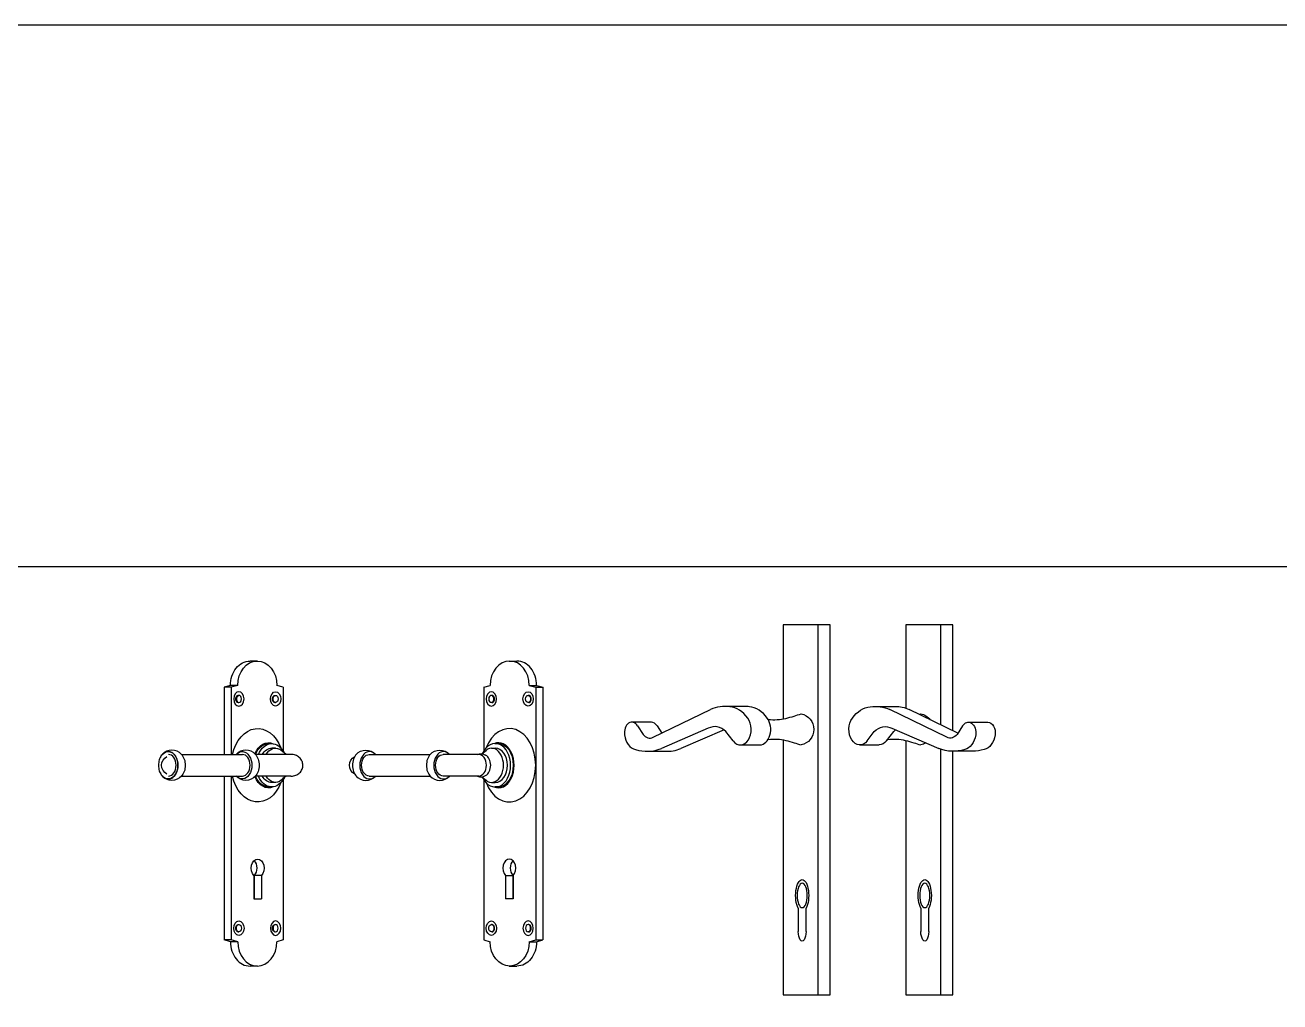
# Model space of a CAD drawing. Header units: millimetres. Extents: x 0 to 23312, y -3206 to 11448.
# Drawn here: x 12435 to 13130, y 10907 to 11448 of the extents above; entities that cross this region are included whole.
import ezdxf

# ---------------------------------------------------------------- set-up
doc = ezdxf.new("R2010")
doc.units = ezdxf.units.MM
doc.header["$LTSCALE"] = 10
for name, color, linetype in [('40 - Detail Outline', 142, 'Continuous'), ('41 - Detail', 7, 'Continuous'), ('42 - Detail Hatch', 251, 'Continuous')]:
    doc.layers.add(name, color=color, linetype=linetype)

msp = doc.modelspace()

# ---------------------------------------------------------------- linework, layer by layer
at = {"layer": '40 - Detail Outline', "color": 251, "ltscale": 10}
for p, q in [((12877.307, 11115.591), (12865.709, 11115.591)), ((12945.196, 11115.591), (12933.599, 11115.591)), ((12783.202, 11053.212), (12814.857, 11068.551)), ((12945.885, 11053.212), (12914.23, 11068.551)), ((12951.94, 11055.503), (12925.013, 11068.551)), ((12774.579, 11059.506), (12777.574, 11054.836)), ((12785.362, 11059.506), (12787.93, 11055.503)), ((12813.652, 11058.212), (12787.776, 11046.999)), ((12822.413, 11057.336), (12798.56, 11046.999)), ((12827.417, 11051.208), (12823.467, 11056.445)), ((12901.67, 11051.207), (12905.62, 11056.445)), ((12912.453, 11051.207), (12916.403, 11056.445)), ((12915.435, 11058.212), (12941.311, 11046.998)), ((12954.508, 11059.506), (12951.512, 11054.836)), ((12863.535, 10958.591), (12863.535, 10945.591)), ((12867.884, 10945.591), (12867.884, 10958.591)), ((12931.424, 10958.591), (12931.424, 10945.591)), ((12935.773, 10945.591), (12935.773, 10958.591))]:
    msp.add_line(p, q, dxfattribs=at)
at = {"layer": '40 - Detail Outline', "color": 3}
msp.add_lwpolyline([(13142.58, 11447.776), (0, 11447.776), (0, 11147.776), (13142.58, 11147.776)], close=True, dxfattribs=at)
at = {"layer": '40 - Detail Outline', "color": 3, "ltscale": 10}
msp.add_lwpolyline([(0, 11147.776), (13142.58, 11147.776), (13142.58, -3206.341), (0, -3206.341)], close=True, dxfattribs=at)
at = {"layer": '40 - Detail Outline', "color": 251, "ltscale": 10}
for points in [[(12855.171, 11050.216), (12855.171, 10910.591), (12874.616, 10910.591), (12874.616, 11115.591), (12855.171, 11115.591), (12855.171, 11063.403)], [(12874.616, 10910.591), (12881.157, 10910.591), (12881.157, 11115.591), (12874.616, 11115.591)], [(12942.505, 11060.075), (12942.505, 11115.591), (12923.06, 11115.591), (12923.06, 11069.331)], [(12949.046, 11056.905), (12949.046, 11115.591), (12942.505, 11115.591)], [(12833.481, 11070.314), (12822.698, 11070.314)], [(12906.389, 11070.314), (12917.173, 11070.314)], [(12782.198, 11061.556), (12771.414, 11061.556)], [(12957.673, 11061.556), (12968.456, 11061.556)], [(12831.451, 11049.013), (12842.235, 11049.013)], [(12855.171, 11051.779), (12855.171, 11050.216)], [(12897.636, 11049.013), (12908.419, 11049.013)], [(12923.06, 11051.432), (12923.06, 10910.591), (12942.505, 10910.591), (12942.505, 11046.562)], [(12779.751, 11045.438), (12791.406, 11045.456)], [(12942.505, 10910.591), (12949.046, 10910.591), (12949.046, 11045.44)], [(12960.119, 11045.438), (12948.465, 11045.456)]]:
    msp.add_lwpolyline(points, dxfattribs=at)
for points in [[(12865.103, 11066.239, -0.8140467), (12865.103, 11048.942)], [(12931.317, 11066.239, -0.1798023), (12936.53, 11062.97, -0.1798023)], [(12934.183, 11050.087, -0.0880481), (12931.317, 11048.942)]]:
    msp.add_lwpolyline(points, format="xyb", dxfattribs=at)
for centre, major_axis, start_param, end_param in [((12822.698, 11034.27), (0, 36.044), -0.1169829, 0.3140729), ((12824.978, 11048.794), (0, 21.295), -0.7878033, -0.0454948), ((12833.481, 11034.27), (0, 36.044), -0.1169829, 0), ((12835.762, 11048.794), (0, 21.295), -0.7878033, -0.0454948), ((12771.414, 11055.606), (0, 5.95), -0.8559411, 1.7515485), ((12831.451, 11057.591), (0, 8.578), 2.4101036, 5.5245119), ((12842.235, 11057.591), (0, 8.578), 3.1415927, 5.5245119), ((12782.198, 11055.606), (0, 5.95), -0.8559411, 0), ((12817.324, 11043.484), (0, 15.624), -0.5925119, 0.3403018), ((12774.441, 11056.682), (0, 10.376), 1.7791235, 2.9943316), ((12781.372, 11060.898), (0, 8.113), 2.4144635, 3.4676966), ((12779.751, 11087.831), (0, 42.394), 2.9261257, 3.413779), ((12790.535, 11087.831), (0, 42.394), 3.1145875, 3.413779)]:
    msp.add_ellipse(centre, major_axis=major_axis, ratio=0.70414, start_param=start_param, end_param=end_param, dxfattribs=at)
at = {"layer": '40 - Detail Outline', "color": 251, "ltscale": 10, "extrusion": (0, 0, -1)}
for centre, major_axis, ratio, start_param, end_param in [((12904.109, 11048.794), (0, 21.295), 0.70414, -0.7878033, -0.0454948), ((12906.389, 11034.27), (0, 36.044), 0.70414, -0.1169829, 0.3140729), ((12917.173, 11034.27), (0, 36.044), 0.70414, 0, 0.3140729), ((12897.636, 11057.591), (0, 8.578), 0.70414, 2.4101036, 5.5245119), ((12957.673, 11055.606), (0, 5.95), 0.70414, -0.8559411, 1.7515485), ((12911.763, 11043.484), (0, 15.624), 0.70414, -0.5925119, 0.3403018), ((12922.547, 11043.484), (0, 15.624), 0.70414, -0.5925119, -0.480933), ((12968.456, 11055.606), (0, 5.95), 0.70414, 0, 1.7515485), ((12908.419, 11057.591), (0, 8.578), 0.70414, 2.4101036, 3.1415927), ((12947.715, 11060.898), (0, 8.113), 0.70414, 2.4144635, 3.4676966), ((12954.646, 11056.682), (0, 10.376), 0.70414, 1.7791235, 2.9943316), ((12965.429, 11056.682), (0, 10.376), 0.70414, 1.7791235, 2.9943316), ((12949.336, 11087.831), (0, 42.394), 0.70414, 2.9261257, 3.413779), ((12960.119, 11087.831), (0, 42.394), 0.70414, 2.9261257, 3.1437744), ((12865.709, 10965.591), (0, 8.75), 0.4142, 3.7850938, 8.7812769), ((12865.709, 10965.591), (0, 6.75), 0.4142, 4.712389, 10.9955743), ((12933.599, 10965.591), (0, 8.75), 0.4142, 3.7850938, 8.7812769), ((12933.599, 10965.591), (0, 6.75), 0.4142, 4.712389, 10.9955743), ((12865.709, 10945.591), (0, 5.25), 0.4142, 1.5707963, 4.712389), ((12933.599, 10945.591), (0, 5.25), 0.4142, 1.5707963, 4.712389)]:
    msp.add_ellipse(centre, major_axis=major_axis, ratio=ratio, start_param=start_param, end_param=end_param, dxfattribs=at)
at = {"layer": '40 - Detail Outline', "color": 251, "ltscale": 10}
for points in [[(12846.833, 11063.152), (12848.524, 11062.962), (12853.361, 11062.749), (12859.528, 11064.361), (12863.819, 11065.807), (12865.103, 11066.239)], [(12846.833, 11052.029), (12848.524, 11052.22), (12853.361, 11052.433), (12859.528, 11050.821), (12863.819, 11049.375), (12865.103, 11048.942)], [(12913.047, 11052.029), (12914.737, 11052.22), (12919.574, 11052.433), (12925.741, 11050.821), (12930.032, 11049.375), (12931.317, 11048.942)]]:
    msp.add_open_spline(points, degree=3, knots=[9.3349227, 9.3349227, 9.3349227, 9.3349227, 14.4557919, 23.9927336, 28.0672445, 28.0672445, 28.0672445, 28.0672445], dxfattribs=at)
msp.add_open_spline([(12930.412, 11065.935), (12930.713, 11066.036), (12931.015, 11066.138), (12931.317, 11066.239)], degree=3, dxfattribs=at)
at = {"layer": '41 - Detail', "color": 251}
for p, q in [((12562.053, 10963.694), (12566.295, 10963.694)), ((12705.656, 10963.694), (12701.414, 10963.694))]:
    msp.add_line(p, q, dxfattribs=at)
for points in [[(12564.174, 11095.441), (12559.937, 11095.444)], [(12703.535, 11095.441), (12707.772, 11095.444)], [(12549.077, 11081.944), (12545.542, 11080.944)], [(12545.542, 11080.944), (12545.542, 11043.694)], [(12549.572, 11080.944), (12545.542, 11080.944)], [(12553.108, 11081.944), (12549.077, 11081.944)], [(12553.108, 11081.944), (12549.572, 11080.944)], [(12549.572, 11080.944), (12549.572, 11043.694)], [(12553.424, 11076.444), (12553.791, 11076.444)], [(12573.766, 11076.444), (12574.133, 11076.444)], [(12578.352, 11080.944), (12574.816, 11081.944)], [(12578.352, 11080.944), (12578.352, 11045.574)], [(12689.357, 11080.944), (12692.893, 11081.944)], [(12689.357, 11080.944), (12689.357, 11045.574)], [(12693.943, 11076.444), (12693.576, 11076.444)], [(12714.285, 11076.444), (12713.918, 11076.444)], [(12714.601, 11081.944), (12718.137, 11080.944)], [(12714.601, 11081.944), (12718.632, 11081.944)], [(12718.137, 11080.944), (12722.167, 11080.944)], [(12718.137, 11080.944), (12718.137, 10940.944)], [(12718.632, 11081.944), (12722.167, 11080.944)], [(12722.167, 11080.944), (12722.167, 10940.944)], [(12553.424, 11072.444), (12553.791, 11072.444)], [(12573.766, 11072.444), (12574.133, 11072.444)], [(12693.943, 11072.444), (12693.576, 11072.444)], [(12714.285, 11072.444), (12713.918, 11072.444)], [(12571.952, 11049.694), (12570.326, 11049.694)], [(12695.757, 11049.694), (12697.383, 11049.694)], [(12522.011, 11043.694), (12555.712, 11043.694)], [(12582.583, 11043.694), (12562.958, 11043.694)], [(12574.074, 11047.194), (12571.952, 11047.194)], [(12625.993, 11043.694), (12659.694, 11043.694)], [(12686.564, 11043.694), (12666.939, 11043.694)], [(12693.635, 11047.194), (12695.757, 11047.194)], [(12522.011, 11031.694), (12555.712, 11031.694)], [(12545.542, 11031.694), (12545.542, 10940.944)], [(12549.572, 11031.694), (12549.572, 10940.944)], [(12582.583, 11031.694), (12562.957, 11031.694)], [(12574.074, 11028.194), (12571.952, 11028.194)], [(12578.352, 11029.814), (12578.352, 10940.944)], [(12625.993, 11031.694), (12659.694, 11031.694)], [(12686.564, 11031.694), (12666.939, 11031.694)], [(12689.357, 11029.814), (12689.357, 10940.944)], [(12693.635, 11028.194), (12695.757, 11028.194)], [(12570.326, 11025.694), (12571.952, 11025.694)], [(12697.383, 11025.694), (12695.757, 11025.694)], [(12562.053, 10976.694), (12562.053, 10963.694)], [(12566.295, 10976.694), (12566.295, 10963.694)], [(12701.414, 10976.694), (12701.414, 10963.694)], [(12705.656, 10976.694), (12705.656, 10963.694)], [(12553.424, 10949.444), (12553.791, 10949.444)], [(12553.424, 10945.444), (12553.791, 10945.444)], [(12573.766, 10949.444), (12574.133, 10949.444)], [(12573.766, 10945.444), (12574.133, 10945.444)], [(12693.943, 10949.444), (12693.576, 10949.444)], [(12693.943, 10945.444), (12693.576, 10945.444)], [(12714.285, 10949.444), (12713.918, 10949.444)], [(12714.285, 10945.444), (12713.918, 10945.444)], [(12549.572, 10940.944), (12545.542, 10940.944)], [(12549.077, 10939.944), (12545.542, 10940.944)], [(12553.108, 10939.944), (12549.077, 10939.944)], [(12553.108, 10939.944), (12549.572, 10940.944)], [(12578.352, 10940.944), (12574.816, 10939.944)], [(12689.357, 10940.944), (12692.893, 10939.944)], [(12714.601, 10939.944), (12718.137, 10940.944)], [(12714.601, 10939.944), (12718.632, 10939.944)], [(12718.137, 10940.944), (12722.167, 10940.944)], [(12718.632, 10939.944), (12722.167, 10940.944)], [(12564.174, 10926.446), (12559.937, 10926.444)], [(12703.535, 10926.446), (12707.772, 10926.444)]]:
    msp.add_lwpolyline(points, dxfattribs=at)
msp.add_lwpolyline([(12514.634, 11030.094, 0.1332562), (12516.586, 11030.623, 0.1067563), (12518.434, 11032.32, 0.0828275), (12519.576, 11034.683, 0.0713517), (12520.008, 11037.694, 0.0713517), (12519.576, 11040.705, 0.0828275), (12518.434, 11043.068, 0.1067563), (12516.586, 11044.764, 0.1332562), (12514.634, 11045.294, 0.1332562), (12512.682, 11044.764, 0.1067563), (12510.834, 11043.068, 0.0828275), (12509.692, 11040.705, 0.0713517), (12509.26, 11037.694, 0.0713517), (12509.692, 11034.683, 0.0828275), (12510.834, 11032.32, 0.1067563), (12512.682, 11030.623, 0.1332562)], format="xyb", close=True, dxfattribs=at)
for points in [[(12522.004, 11043.702, 0.4401179), (12511.343, 11043.702, -1)], [(12562.95, 11043.702, 0.4401179), (12552.289, 11043.702, -1)], [(12580.145, 11043.694, -0.0640736), (12576.194, 11046.708)], [(12582.779, 11031.694, 0.0908616), (12585.306, 11032.2, 0.0949968), (12587.385, 11033.527, 0.1014966), (12588.782, 11035.523, 0.1066249), (12589.235, 11037.801, 0.1066249), (12588.708, 11040.063, 0.1014966), (12587.246, 11042.012, 0.0949968), (12585.124, 11043.271, 0.0908616), (12582.583, 11043.694, 0.0908616)], [(12618.755, 11043.702, -0.4401179), (12629.416, 11043.702, 1)], [(12659.701, 11043.702, -0.4401179), (12670.362, 11043.702, 1)], [(12685.845, 11043.694, -0.23336), (12690.392, 11043.349), (12690.392, 11043.349)], [(12688.159, 11044.052, 0.0551195), (12691.515, 11046.708)], [(12522.004, 11031.686, -0.4401179), (12511.343, 11031.686, 1)], [(12562.95, 11031.686, -0.4401179), (12552.289, 11031.686, 1)], [(12580.145, 11031.694, 0.0640736), (12576.194, 11028.68)], [(12582.545, 11031.694, 0.0081959), (12582.779, 11031.694, 0.0908616)], [(12618.755, 11031.686, 0.4401179), (12629.416, 11031.686, -1)], [(12659.701, 11031.686, 0.4401179), (12670.362, 11031.686, -1)], [(12685.845, 11031.694, 0.23336), (12690.392, 11032.039), (12690.392, 11032.039)], [(12688.159, 11031.336, -0.0551195), (12691.515, 11028.68)]]:
    msp.add_lwpolyline(points, format="xyb", dxfattribs=at)
at = {"layer": '41 - Detail', "color": 251, "extrusion": (0, 0, -1)}
for centre, major_axis, ratio, start_param, end_param in [((12559.931, 11081.944), (0, 13.5), 0.8040066, 4.712389, 6.2836743), ((12563.962, 11081.944), (0, 13.5), 0.8040066, 4.712389, 7.8539816), ((12564.174, 11037.694), (0, 20.35), 0.717531, 5.0116774, 7.3632668), ((12570.149, 11037.694), (0, 12.5), 0.6929646, 5.2405863, 6.5792215), ((12516.649, 11037.694), (5.68, 0), 0.9737336, 2.0699389, 4.2132464), ((12514.634, 11037.694), (0, 7.6), 0.7071068, -0.6608453, 3.8024379), ((12518.713, 11037.694), (0, 7.6), 0.7071068, 0.6371736, 2.504419), ((12555.581, 11037.694), (0, 7.6), 0.7071068, -0.6608453, 3.8024379), ((12559.659, 11037.694), (0, 7.6), 0.7071068, 0.6371736, 2.504419), ((12571.952, 11037.694), (0, 9.5), 0.7071068, 5.395977, 6.2831853), ((12620.631, 11037.694), (5.68, 0), 0.9737336, 2.0699389, 4.2132464), ((12564.174, 11037.694), (0, 20.35), 0.717531, 2.0615111, 4.4131006), ((12570.149, 11037.694), (0, 12.5), 0.6929646, 2.8455565, 4.1841916), ((12571.952, 11037.694), (0, 9.5), 0.7071068, 3.1415927, 4.0288009), ((12564.174, 10980.694), (0, 5), 0.7071068, 3.7850938, 8.7812769), ((12703.747, 10939.944), (0, -13.5), 0.8040066, 4.712389, 7.8539816), ((12707.778, 10939.944), (0, -13.5), 0.8040066, 4.712389, 6.2836743)]:
    msp.add_ellipse(centre, major_axis=major_axis, ratio=ratio, start_param=start_param, end_param=end_param, dxfattribs=at)
at = {"layer": '41 - Detail', "color": 251}
for centre, major_axis, ratio, start_param, end_param in [((12703.747, 11081.944), (0, 13.5), 0.8040066, 4.712389, 7.8539816), ((12707.778, 11081.944), (0, 13.5), 0.8040066, 4.712389, 6.2836743), ((12703.535, 11037.694), (0, 20.35), 0.717531, 2.0615111, 7.3632668), ((12697.56, 11037.694), (0, 12.5), 0.6929646, 2.8455565, 6.5792215), ((12622.046, 11037.694), (0, 7.6), 0.7071068, 0.6371736, 2.504419), ((12626.124, 11037.694), (0, 7.6), 0.7071068, -0.6608453, 3.8024379), ((12662.992, 11037.694), (0, 7.6), 0.7071068, 0.6371736, 2.504419), ((12667.071, 11037.694), (0, 7.6), 0.7071068, -0.6608453, 3.8024379), ((12688.975, 11037.694), (0, 6), 0.7071068, 3.4822474, 5.9425306), ((12695.757, 11037.694), (0, 9.5), 0.7071068, 3.1415927, 6.2831853), ((12703.535, 10980.694), (0, 5), 0.7071068, 3.7850938, 8.7812769), ((12559.931, 10939.944), (0, -13.5), 0.8040066, 4.712389, 6.2836743), ((12563.962, 10939.944), (0, -13.5), 0.8040066, 4.712389, 7.8539816)]:
    msp.add_ellipse(centre, major_axis=major_axis, ratio=ratio, start_param=start_param, end_param=end_param, dxfattribs=at)
at = {"layer": '41 - Detail', "color": 251, "extrusion": (0, 0, -1)}
for centre, major_axis in [((12553.791, 11074.444), (0, 4)), ((12553.791, 11074.444), (0, 2)), ((12693.576, 11074.444), (0, 4)), ((12693.576, 11074.444), (0, 2)), ((12574.133, 10947.444), (0, -4)), ((12713.918, 10947.444), (0, -4)), ((12574.133, 10947.444), (0, -2)), ((12713.918, 10947.444), (0, -2))]:
    msp.add_ellipse(centre, major_axis=major_axis, ratio=0.7071068, dxfattribs=at)
at = {"layer": '41 - Detail', "color": 251}
for centre, major_axis in [((12574.133, 11074.444), (0, 4)), ((12574.133, 11074.444), (0, 2)), ((12713.918, 11074.444), (0, 4)), ((12713.918, 11074.444), (0, 2)), ((12553.791, 10947.444), (0, -4)), ((12693.576, 10947.444), (0, -4)), ((12553.791, 10947.444), (0, -2)), ((12693.576, 10947.444), (0, -2))]:
    msp.add_ellipse(centre, major_axis=major_axis, ratio=0.7071068, dxfattribs=at)
at = {"layer": '42 - Detail Hatch'}
for points in [[(12566.295, 10976.694), (12562.265, 10976.694)], [(12562.265, 10976.694), (12562.265, 10963.694)], [(12701.414, 10976.694), (12705.444, 10976.694)], [(12705.444, 10976.694), (12705.444, 10963.694)]]:
    msp.add_lwpolyline(points, dxfattribs=at)
at = {"layer": '42 - Detail Hatch', "extrusion": (0, 0, -1)}
for centre, major_axis, start_param, end_param in [((12553.424, 11074.444), (0, -2), 6.2831853, 9.424778), ((12573.766, 11074.444), (0, -2), 6.2831853, 9.424778), ((12570.326, 11037.694), (0, 12), 5.2345324, 6.2831853), ((12571.952, 11037.694), (0, 12), 5.2359878, 7.2584831), ((12574.074, 11037.694), (0, 9.5), 5.395977, 6.6044111), ((12625.993, 11037.694), (0, 6), 3.1415927, 6.2831853), ((12666.939, 11037.694), (0, 6), 3.1415927, 6.2831853), ((12570.326, 11037.694), (0, 12), 3.1415927, 4.1902456), ((12571.952, 11037.694), (0, 12), 2.1662949, 4.1887902), ((12574.074, 11037.694), (0, 9.5), 2.8203668, 4.0288009), ((12560.144, 10980.694), (0, 5), 0.6065059, 2.4980915), ((12553.424, 10947.444), (0, -2), 6.2831853, 9.424778), ((12573.766, 10947.444), (0, -2), 6.2831853, 9.424778)]:
    msp.add_ellipse(centre, major_axis=major_axis, ratio=0.7071068, start_param=start_param, end_param=end_param, dxfattribs=at)
at = {"layer": '42 - Detail Hatch'}
for centre, major_axis, start_param, end_param in [((12693.943, 11074.444), (0, -2), 6.2831853, 9.424778), ((12714.285, 11074.444), (0, -2), 6.2831853, 9.424778), ((12695.757, 11037.694), (0, 12), 2.1662949, 7.2584831), ((12697.383, 11037.694), (0, 12), 3.1415927, 6.2831853), ((12514.766, 11037.694), (0, 6), 3.1415927, 6.2831853), ((12555.712, 11037.694), (0, 6), 3.1415927, 6.2831853), ((12686.564, 11037.694), (0, 6), 3.1415927, 6.2831853), ((12693.635, 11037.694), (0, 9.5), 2.8203668, 6.6044111), ((12707.565, 10980.694), (0, 5), 0.6065059, 2.4980915), ((12693.943, 10947.444), (0, -2), 6.2831853, 9.424778), ((12714.285, 10947.444), (0, -2), 6.2831853, 9.424778)]:
    msp.add_ellipse(centre, major_axis=major_axis, ratio=0.7071068, start_param=start_param, end_param=end_param, dxfattribs=at)

doc.saveas('drawing.dxf')
